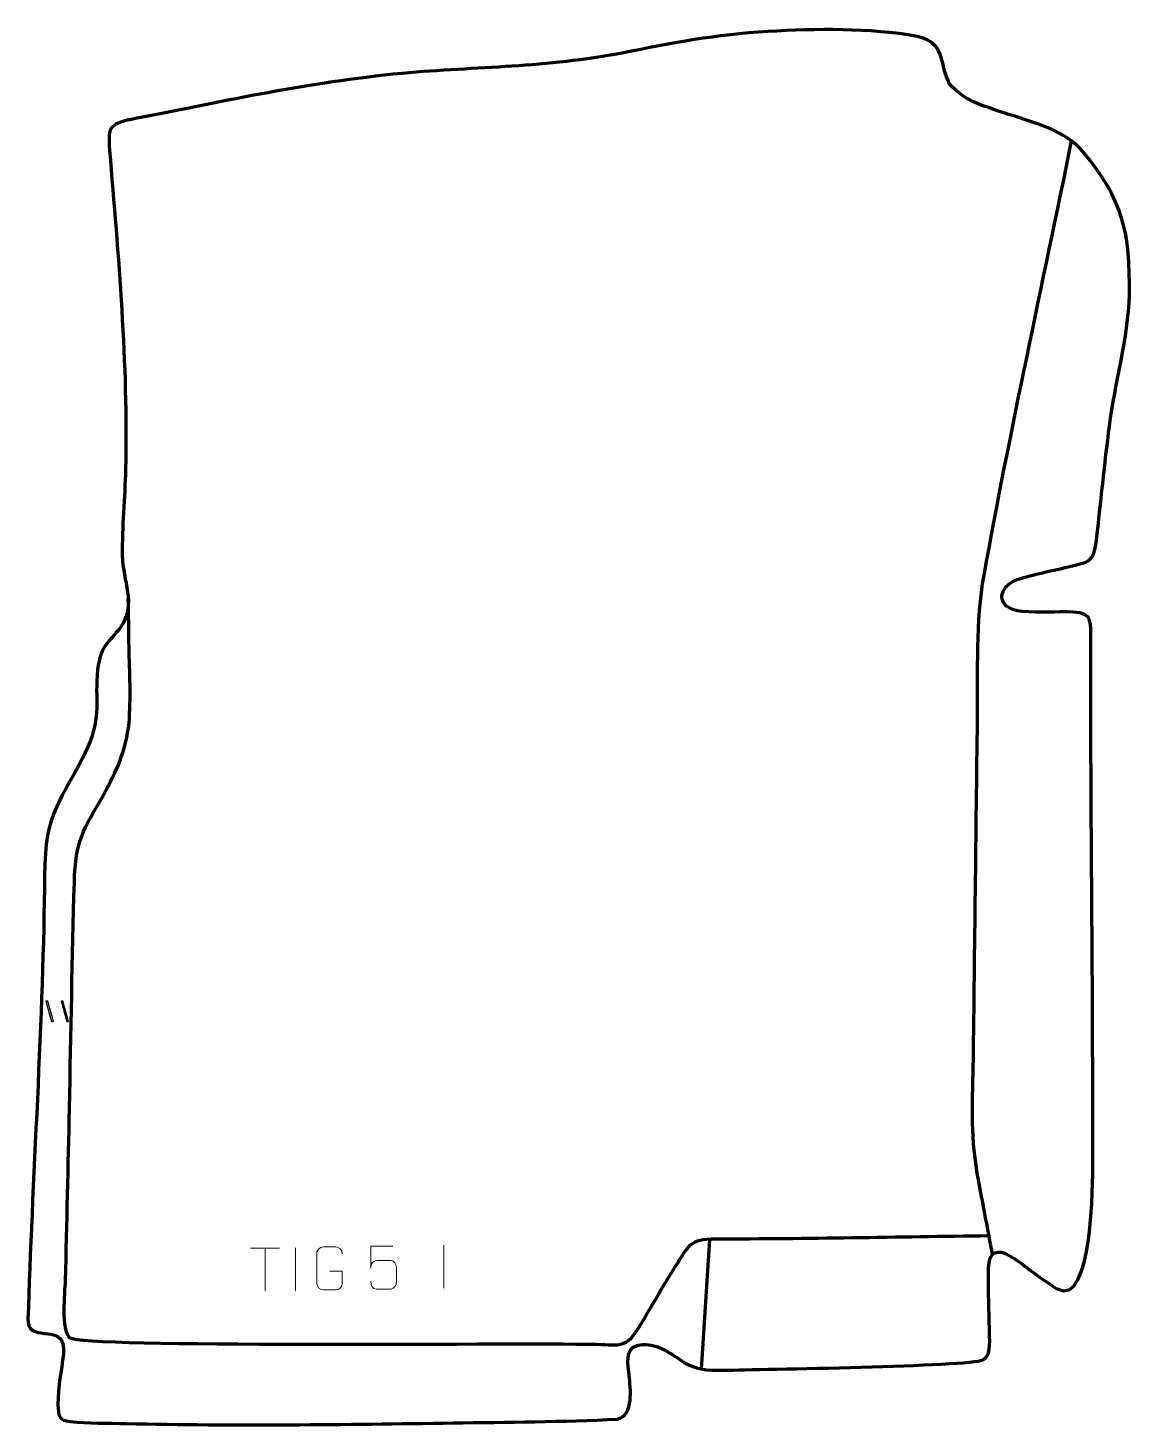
# Model space of a CAD drawing. Header units: millimetres. Extents: x -560 to 81, y 6 to 818.
import ezdxf

# ---------------------------------------------------------------- set-up
doc = ezdxf.new("R2010")
doc.units = ezdxf.units.MM
doc.header["$MEASUREMENT"] = 0
doc.layers.add('layer 2', color=7, linetype='Continuous')
doc.layers.add('layer 3', color=7, linetype='Continuous')

msp = doc.modelspace()

# ---------------------------------------------------------------- linework, layer by layer
at = {"layer": 'layer 2', "color": 142, "lineweight": 158}
for points, knots in [([(46.3962, 752.6069), (29.4627, 668.6275), (10.6661, 584.2835), (-4.5114, 500.0491), (-4.5114, 500.0491), (-9.3497, 473.1966), (-7.9523, 443.8668), (-8.3051, 416.4767), (-8.3051, 416.4767), (-9.1608, 350.0436), (-9.8978, 283.609), (-10.7283, 217.1755), (-10.7283, 217.1755), (-10.7283, 217.1755), (-10.7471, 215.6772), (-10.7471, 215.6772), (-10.7471, 215.6772), (-11.1991, 189.5529), (-12.4772, 174.0405), (-7.5885, 147.6473), (-7.5885, 147.6473), (-5.4036, 135.8515), (-3.0595, 124.0857), (-0.875, 112.2885), (-0.875, 112.2885), (-0.5176, 110.342), (-0.1601, 108.3954), (0.1973, 106.4489), (0.1973, 106.4489), (0.1973, 106.4489), (0.4654, 104.989), (0.4654, 104.989)], [0, 0, 0, 0, 0.11111111, 0.11111111, 0.11111111, 0.11111111, 0.22222222, 0.22222222, 0.22222222, 0.22222222, 0.33333333, 0.33333333, 0.33333333, 0.33333333, 0.44444444, 0.44444444, 0.44444444, 0.44444444, 0.55555556, 0.55555556, 0.55555556, 0.55555556, 0.66666667, 0.66666667, 0.66666667, 0.66666667, 0.77777778, 0.77777778, 0.77777778, 0.77777778, 1, 1, 1, 1]), ([(-1.5723, 116.086), (-54.4816, 115.3272), (-107.383, 114.3119), (-160.2992, 114.1486), (-160.2992, 114.1486), (-175.6544, 114.104), (-175.8768, 110.8265), (-183.7734, 98.2567), (-183.7734, 98.2567), (-191.166, 86.4891), (-197.9843, 74.458), (-205.2097, 62.6016), (-205.2097, 62.6016), (-212.6871, 50.4303), (-216.0065, 52.5671), (-229.3818, 52.8994), (-229.3818, 52.8994), (-282.7682, 53.8194), (-529.0599, 50.9021), (-535.461, 56.674), (-535.461, 56.674), (-541.0137, 61.6809), (-538.4355, 82.3258), (-538.2472, 90.0352), (-538.2472, 90.0352), (-537.4326, 123.37), (-536.6063, 156.7035), (-535.9321, 190.0416), (-535.9321, 190.0416), (-535.0856, 233.8836), (-534.2925, 277.7235), (-533.0989, 321.558), (-533.0989, 321.558), (-532.4144, 346.5827), (-527.9818, 351.444), (-516.1736, 372.3224), (-516.1736, 372.3224), (-508.5222, 386.0147), (-503.0473, 398.4041), (-501.3132, 414.1538), (-501.3132, 414.1538), (-500.0834, 428.5717), (-501.0076, 443.5746), (-501.3059, 458.0538), (-501.3059, 458.0538), (-501.4487, 467.514), (-501.5914, 476.9743), (-501.7342, 486.4345)], [0, 0, 0, 0, 0.07692308, 0.07692308, 0.07692308, 0.07692308, 0.15384615, 0.15384615, 0.15384615, 0.15384615, 0.23076923, 0.23076923, 0.23076923, 0.23076923, 0.30769231, 0.30769231, 0.30769231, 0.30769231, 0.38461538, 0.38461538, 0.38461538, 0.38461538, 0.46153846, 0.46153846, 0.46153846, 0.46153846, 0.53846154, 0.53846154, 0.53846154, 0.53846154, 0.61538462, 0.61538462, 0.61538462, 0.61538462, 0.69230769, 0.69230769, 0.69230769, 0.69230769, 0.76923077, 0.76923077, 0.76923077, 0.76923077, 0.84615385, 0.84615385, 0.84615385, 0.84615385, 1, 1, 1, 1])]:
    msp.add_open_spline(points, degree=3, knots=knots, dxfattribs=at)
at = {"layer": 'layer 2', "color": 142}
for points in [[(-546.3788, 240.6889), (-546.3788, 240.6889), (-549.6707, 252.4569), (-549.6707, 252.4569), (-549.6707, 252.4569), (-549.6707, 252.4569), (-548.5522, 252.4569), (-548.5522, 252.4569), (-548.5522, 252.4569), (-548.5522, 252.4569), (-545.2603, 240.6889), (-545.2603, 240.6889), (-545.2603, 240.6889), (-545.2603, 240.6889), (-546.3788, 240.6889), (-546.3788, 240.6889)], [(-537.5422, 240.6889), (-537.5422, 240.6889), (-540.8341, 252.4569), (-540.8341, 252.4569), (-540.8341, 252.4569), (-540.8341, 252.4569), (-539.7156, 252.4569), (-539.7156, 252.4569), (-539.7156, 252.4569), (-539.7156, 252.4569), (-536.4237, 240.6889), (-536.4237, 240.6889), (-536.4237, 240.6889), (-536.4237, 240.6889), (-537.5422, 240.6889), (-537.5422, 240.6889)]]:
    msp.add_open_spline(points, degree=3, knots=[0, 0, 0, 0, 0.2, 0.2, 0.2, 0.2, 0.4, 0.4, 0.4, 0.4, 0.6, 0.6, 0.6, 0.6, 1, 1, 1, 1], dxfattribs=at)
at = {"layer": 'layer 2', "color": 250, "lineweight": 9}
for points in [[(-430.7381, 109.0395), (-430.7381, 109.0395), (-413.7509, 109.0395), (-413.7509, 109.0395)], [(-422.2443, 84.1095), (-422.2443, 84.1095), (-422.2443, 109.063), (-422.2443, 109.063)], [(-404.5071, 109.1749), (-404.5071, 109.1749), (-404.5071, 84.2008), (-404.5071, 84.2008)], [(-318.2531, 110.6609), (-318.2531, 110.6609), (-318.2531, 85.6868), (-318.2531, 85.6868)]]:
    msp.add_open_spline(points, degree=3, dxfattribs=at)
for points in [[(-384.5019, 95.6622), (-384.5019, 95.6622), (-377.3338, 95.6622), (-377.3338, 95.6622), (-377.3338, 95.6622), (-377.3338, 95.6622), (-377.3338, 88.4941), (-377.3338, 88.4941), (-377.3338, 88.4941), (-377.4735, 86.1707), (-379.1507, 84.6911), (-381.2985, 84.6803), (-381.2985, 84.6803), (-383.6303, 84.6807), (-385.9623, 84.6807), (-388.2938, 84.6803), (-388.2938, 84.6803), (-390.2187, 84.5749), (-392.1909, 86.4594), (-392.1797, 88.4767), (-392.1797, 88.4767), (-392.1793, 94.2468), (-392.1793, 100.0165), (-392.1797, 105.7858), (-392.1797, 105.7858), (-392.1755, 107.9239), (-390.4287, 109.6431), (-388.2764, 109.6297), (-388.2764, 109.6297), (-385.9507, 109.6297), (-383.6246, 109.6297), (-381.2985, 109.6297), (-381.2985, 109.6297), (-379.3518, 109.6651), (-377.3604, 108.1736), (-377.3338, 105.7359)], [(-347.8989, 110.0697), (-347.8989, 110.0697), (-360.7506, 110.0697), (-360.7506, 110.0697), (-360.7506, 110.0697), (-360.7503, 105.8391), (-360.7503, 101.6082), (-360.7506, 97.377), (-360.7506, 97.377), (-360.7509, 100.6871), (-359.1199, 101.7589), (-356.3079, 101.8194), (-356.3079, 101.8194), (-353.8683, 101.8197), (-351.4288, 101.8197), (-348.9896, 101.8194), (-348.9896, 101.8194), (-347.3398, 101.8262), (-345.8649, 99.4457), (-345.8364, 97.377), (-345.8364, 97.377), (-345.8367, 94.7897), (-345.8367, 92.2021), (-345.8364, 89.6144), (-345.8364, 89.6144), (-345.7902, 87.655), (-347.2896, 85.2187), (-348.9155, 85.1602), (-348.9155, 85.1602), (-350.872, 85.1605), (-355.767, 85.1605), (-357.724, 85.1602), (-357.724, 85.1602), (-359.5695, 85.1514), (-360.6766, 87.1162), (-360.6974, 89.6673)]]:
    msp.add_open_spline(points, degree=3, knots=[0, 0, 0, 0, 0.1, 0.1, 0.1, 0.1, 0.2, 0.2, 0.2, 0.2, 0.3, 0.3, 0.3, 0.3, 0.4, 0.4, 0.4, 0.4, 0.5, 0.5, 0.5, 0.5, 0.6, 0.6, 0.6, 0.6, 0.7, 0.7, 0.7, 0.7, 0.8, 0.8, 0.8, 0.8, 1, 1, 1, 1], dxfattribs=at)
at = {"layer": 'layer 2', "color": 142, "lineweight": 158}
msp.add_open_spline([(-163.9932, 113.695), (-163.9932, 113.695), (-168.8124, 38.6961), (-168.8124, 38.6961)], degree=3, dxfattribs=at)
at = {"layer": 'layer 3', "color": 242, "lineweight": 158}
msp.add_open_spline([(-342.6401, 791.7391), (-298.9063, 795.6846), (-258.5238, 795.0338), (-214.8339, 803.5438), (-214.8339, 803.5438), (-184.9412, 809.4806), (-160.6583, 814.2669), (-129.9504, 816.0735), (-129.9504, 816.0735), (-102.1433, 817.6655), (-70.6999, 818.1363), (-43.2566, 813.2497), (-43.2566, 813.2497), (-26.0736, 809.032), (-30.8511, 798.7591), (-24.3147, 785.5467), (-24.3147, 785.5467), (-15.4405, 774.9813), (-1.8959, 771.9886), (10.6457, 767.7293), (10.6457, 767.7293), (25.8693, 762.6199), (42.295, 758.849), (53.1395, 746.3607), (53.1395, 746.3607), (76.7178, 717.7396), (80.5484, 699.4949), (80.2406, 662.9375), (80.2406, 662.9375), (79.3897, 638.0441), (71.8751, 611.8924), (68.5629, 586.7725), (68.5629, 586.7725), (65.7816, 564.7461), (63.5238, 542.1855), (61.0133, 520.0636), (61.0133, 520.0636), (59.3666, 507.3831), (56.8982, 507.9692), (44.5637, 504.9437), (44.5637, 504.9437), (34.662, 502.5148), (24.7325, 500.7118), (15, 497.5761), (15, 497.5761), (4.3439, 494.0282), (1.0301, 480.7323), (17.8149, 478.9548), (17.8149, 478.9548), (28.2429, 478.1352), (37.4391, 478.9962), (47.5229, 478.6319), (47.5229, 478.6319), (59.3225, 478.2057), (57.7628, 472.0348), (57.7385, 462.0239), (57.7385, 462.0239), (57.5337, 360.7692), (59.1339, 259.5063), (58.887, 158.2703), (58.887, 158.2703), (58.8511, 148.2128), (58.9854, 73.8731), (38.2575, 85.2602), (38.2575, 85.2602), (28.9991, 90.6414), (20.2238, 98.42), (11.2279, 104.184), (11.2279, 104.184), (3.4524, 109.166), (-1.4387, 106.7686), (-1.7075, 97.3907), (-1.7075, 97.3907), (-1.9421, 83.1231), (-1.2539, 69.164), (-1.0471, 54.9495), (-1.0471, 54.9495), (-0.9509, 48.3356), (-2.2909, 45.3686), (-5.1017, 43.9851), (-5.1017, 43.9851), (-12.6158, 40.2868), (-136.3462, 38.4903), (-154.4721, 38.0108), (-154.4721, 38.0108), (-166.4545, 37.9972), (-172.1262, 37.7586), (-181.8011, 44.576), (-181.8011, 44.576), (-188.7672, 49.4847), (-197.0008, 54.5532), (-205.8554, 52.3958), (-205.8554, 52.3958), (-213.431, 50.5501), (-211.0897, 40.9961), (-210.569, 34.9385), (-210.569, 34.9385), (-209.9283, 27.4842), (-207.6632, 11.8744), (-217.4221, 9.5656), (-217.4221, 9.5656), (-248.7811, 7.9928), (-281.4786, 7.8339), (-312.9113, 7.374), (-312.9113, 7.374), (-375.8085, 6.4538), (-439.9816, 5.5626), (-502.8336, 7.0011), (-502.8336, 7.0011), (-513.1104, 7.2226), (-525.3188, 7.2206), (-535.3728, 8.1908), (-535.3728, 8.1908), (-541.9919, 8.8295), (-542.4887, 11.2465), (-542.6398, 18.0668), (-542.6398, 18.0668), (-542.7278, 29.0056), (-540.5259, 37.0304), (-539.4853, 47.4111), (-539.4853, 47.4111), (-537.5469, 66.747), (-558.4116, 53.4445), (-559.978, 65.7863), (-559.978, 65.7863), (-559.978, 65.7863), (-560.0596, 67.8366), (-560.0596, 67.8366), (-560.0596, 67.8366), (-557.8489, 143.0579), (-550.9246, 247.0719), (-550.4435, 325.3273), (-550.4435, 325.3273), (-550.2051, 364.1083), (-541.0235, 367.262), (-525.3685, 399.9413), (-525.3685, 399.9413), (-517.0498, 419.6045), (-521.4581, 426.3615), (-519.6198, 445.2724), (-519.6198, 445.2724), (-517.4335, 459.9402), (-514.0265, 459.6684), (-505.8516, 470.2192), (-505.8516, 470.2192), (-497.0113, 483.8079), (-504.9152, 496.2998), (-505.2524, 511.6099), (-505.2524, 511.6099), (-505.4134, 527.9946), (-503.756, 545.1775), (-503.2963, 561.777), (-503.2963, 561.777), (-501.9515, 621.7251), (-507.5657, 686.8241), (-512.6468, 747.0531), (-512.6468, 747.0531), (-513.8746, 761.6072), (-511.8555, 762.6722), (-497.5622, 765.4579), (-497.5622, 765.4579), (-442.3079, 776.2265), (-399.2996, 786.0991), (-342.6401, 791.7391)], degree=3, knots=[0, 0, 0, 0, 0.02380952, 0.02380952, 0.02380952, 0.02380952, 0.04761905, 0.04761905, 0.04761905, 0.04761905, 0.07142857, 0.07142857, 0.07142857, 0.07142857, 0.0952381, 0.0952381, 0.0952381, 0.0952381, 0.11904762, 0.11904762, 0.11904762, 0.11904762, 0.14285714, 0.14285714, 0.14285714, 0.14285714, 0.16666667, 0.16666667, 0.16666667, 0.16666667, 0.19047619, 0.19047619, 0.19047619, 0.19047619, 0.21428571, 0.21428571, 0.21428571, 0.21428571, 0.23809524, 0.23809524, 0.23809524, 0.23809524, 0.26190476, 0.26190476, 0.26190476, 0.26190476, 0.28571429, 0.28571429, 0.28571429, 0.28571429, 0.30952381, 0.30952381, 0.30952381, 0.30952381, 0.33333333, 0.33333333, 0.33333333, 0.33333333, 0.35714286, 0.35714286, 0.35714286, 0.35714286, 0.38095238, 0.38095238, 0.38095238, 0.38095238, 0.4047619, 0.4047619, 0.4047619, 0.4047619, 0.42857143, 0.42857143, 0.42857143, 0.42857143, 0.45238095, 0.45238095, 0.45238095, 0.45238095, 0.47619048, 0.47619048, 0.47619048, 0.47619048, 0.5, 0.5, 0.5, 0.5, 0.52380952, 0.52380952, 0.52380952, 0.52380952, 0.54761905, 0.54761905, 0.54761905, 0.54761905, 0.57142857, 0.57142857, 0.57142857, 0.57142857, 0.5952381, 0.5952381, 0.5952381, 0.5952381, 0.61904762, 0.61904762, 0.61904762, 0.61904762, 0.64285714, 0.64285714, 0.64285714, 0.64285714, 0.66666667, 0.66666667, 0.66666667, 0.66666667, 0.69047619, 0.69047619, 0.69047619, 0.69047619, 0.71428571, 0.71428571, 0.71428571, 0.71428571, 0.73809524, 0.73809524, 0.73809524, 0.73809524, 0.76190476, 0.76190476, 0.76190476, 0.76190476, 0.78571429, 0.78571429, 0.78571429, 0.78571429, 0.80952381, 0.80952381, 0.80952381, 0.80952381, 0.83333333, 0.83333333, 0.83333333, 0.83333333, 0.85714286, 0.85714286, 0.85714286, 0.85714286, 0.88095238, 0.88095238, 0.88095238, 0.88095238, 0.9047619, 0.9047619, 0.9047619, 0.9047619, 0.92857143, 0.92857143, 0.92857143, 0.92857143, 0.95238095, 0.95238095, 0.95238095, 0.95238095, 1, 1, 1, 1], dxfattribs=at)

doc.saveas('drawing.dxf')
